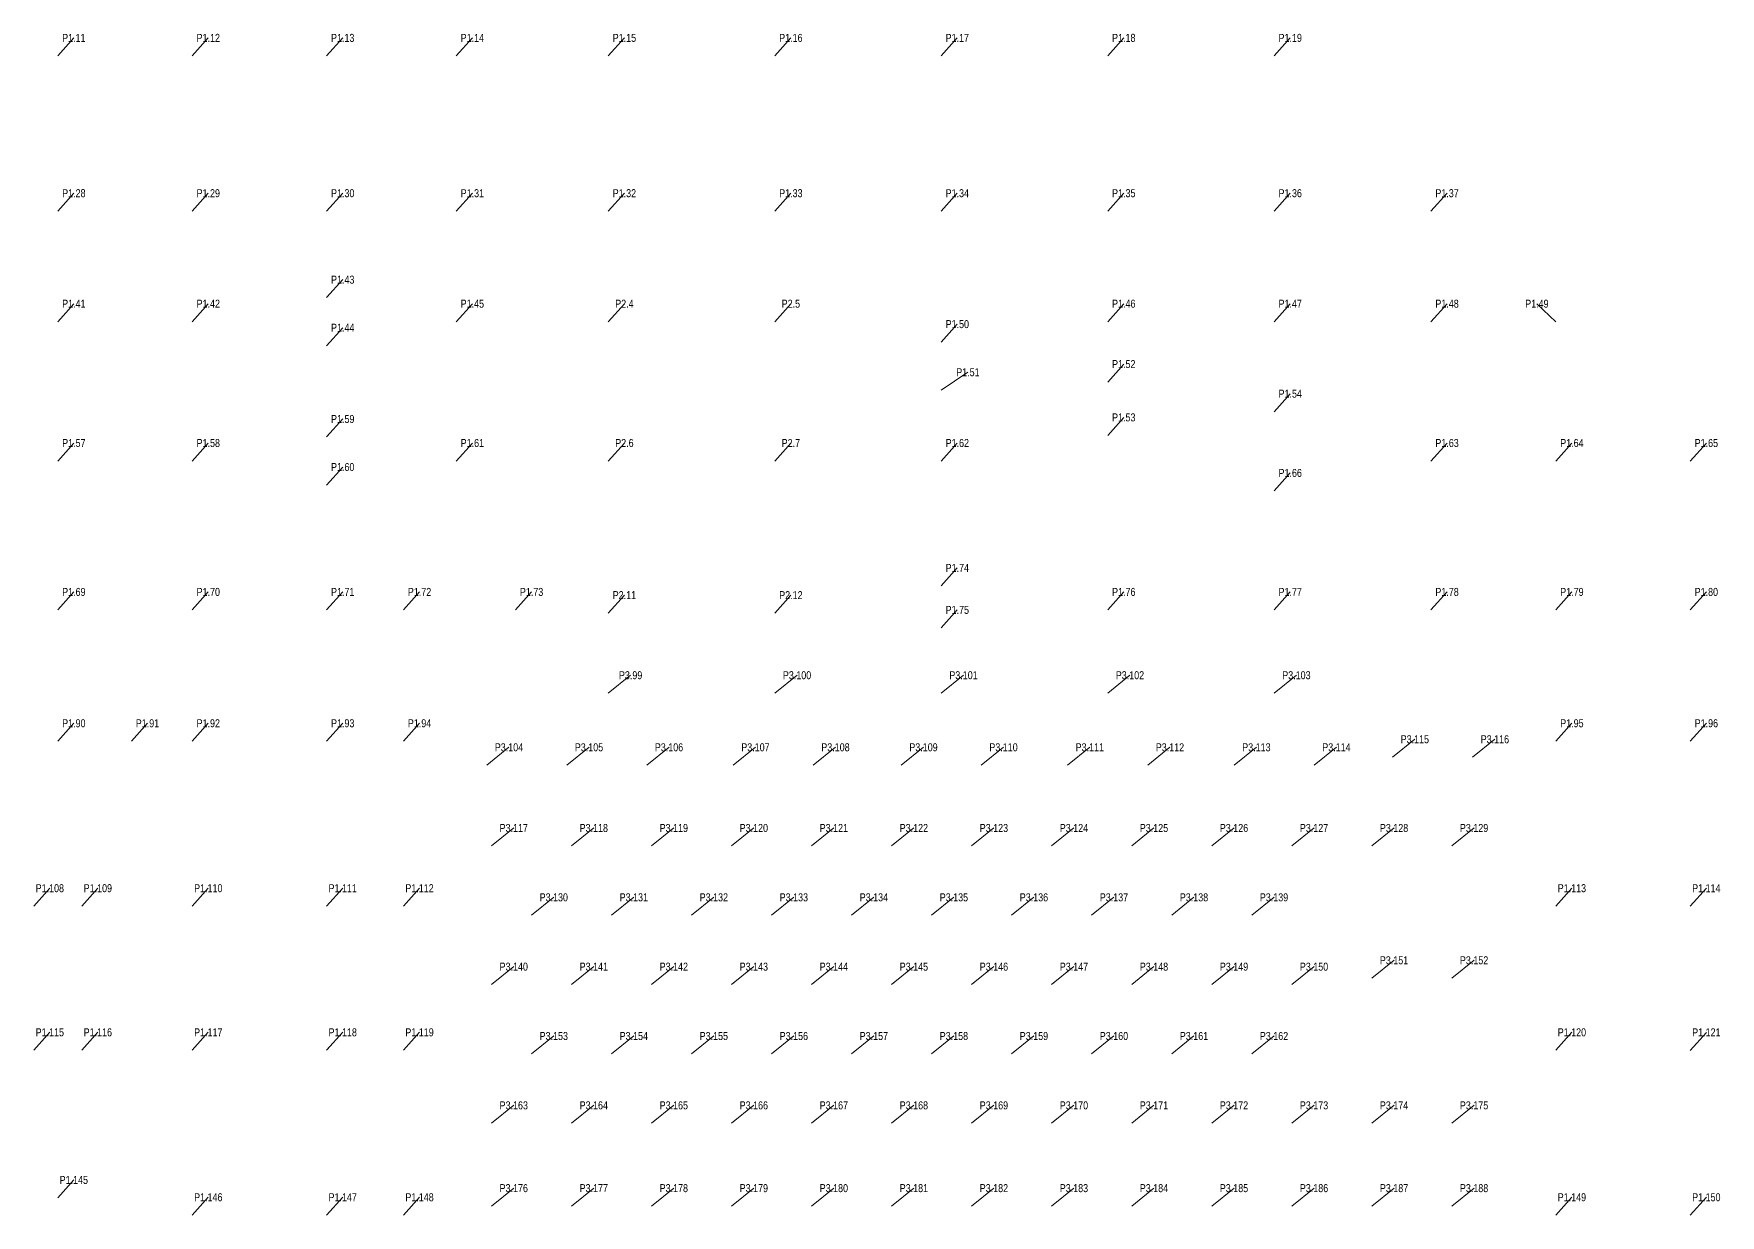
# Model space of a CAD drawing. Header units: millimetres. Extents: x -1281 to 209676, y -1281 to 87681.
# Drawn here: x 104300 to 209676, y 8900 to 82681 of the extents above; entities that cross this region are included whole.
import ezdxf
from ezdxf.enums import TextEntityAlignment as Align

# ---------------------------------------------------------------- set-up
doc = ezdxf.new("R2010")
doc.units = ezdxf.units.MM
doc.layers.get('Defpoints').update_dxf_attribs({"color": 151, "lineweight": 9})
for name, color, linetype, lineweight in [('NDC_S_ANNO', 7, 'Continuous', 20), ('NDC_S_DIM', 1, 'Continuous', 15), ('NDC_S_VN TEXT', 7, 'Continuous', 20)]:
    doc.layers.add(name, color=color, linetype=linetype, lineweight=lineweight)
doc.styles.add('ARIAL', font='arial.ttf', dxfattribs={"width": 0.8})
doc.styles.add('NDC_DIM', font='', dxfattribs={"width": 0.75})
doc.styles.get('NDC_DIM').set_extended_font_data('Dotum')
doc.dimstyles.new('NDC_dim_iso', dxfattribs={"dimtxt": 2.2, "dimasz": 1, "dimexe": 1.5, "dimexo": 2.5, "dimgap": 1, "dimtad": 1, "dimdec": 0, "dimzin": 0, "dimdsep": 46, "dimtxsty": 'NDC_DIM', "dimblk": 'DIMMARK', "dimcen": 0.09, "dimdle": 1.2, "dimclrd": 1, "dimclre": 1, "dimclrt": 3, "dimadec": 0, "dimazin": 0, "dimtfac": 1, "dimtdec": 0, "dimtix": 1, "dimtofl": 0, "dimtmove": 0, "dimatfit": 3, "dimfxl": 6, "dimfxlon": 1, "dimtolj": 1, "dimtzin": 0, "dimarcsym": 0})

# ---------------------------------------------------------------- blocks, each defined once
blk = doc.blocks.new('DIMMARK')
at = {"layer": 'NDC_S_DIM', "color": 1}
blk.add_line((-1.5, 0), (1, 0), dxfattribs=at)
at = {"layer": 'NDC_S_DIM', "color": 2, "const_width": 0.1}
blk.add_lwpolyline([(-0.42, -0.42), (0.42, 0.42)], dxfattribs=at)
blk = doc.blocks.new('*U185')
at = {"layer": 'NDC_S_ANNO', "ltscale": 0.8, "style": 'ARIAL', "width": 0.8}
blk.add_attdef('TEN', text='', height=2.5, dxfattribs=at).set_placement((5.03, 5.62), align=Align.MIDDLE_CENTER)
at = {"layer": 'NDC_S_ANNO', "ltscale": 0.8, "style": 'ARIAL', "width": 0.8, "flags": 1}
blk.add_attdef('CHU_THICH', text='', height=2.5, dxfattribs=at).set_placement((0, 0), align=Align.MIDDLE_CENTER)
at = {"layer": 'Defpoints'}
blk.add_leader([(0, 0), (5.03, 5.62)], dimstyle='NDC_dim_iso', override={"dimgap": 0.625, "dimtad": 0}, dxfattribs=at)
blk = doc.blocks.new('*U190')
at = {"layer": 'NDC_S_ANNO', "ltscale": 0.8, "style": 'ARIAL', "width": 0.8}
blk.add_attdef('TEN', text='', height=2.5, dxfattribs=at).set_placement((-5.91, 5.62), align=Align.MIDDLE_CENTER)
at = {"layer": 'NDC_S_ANNO', "ltscale": 0.8, "style": 'ARIAL', "width": 0.8, "flags": 1}
blk.add_attdef('CHU_THICH', text='', height=2.5, dxfattribs=at).set_placement((0, 0), align=Align.MIDDLE_CENTER)
at = {"layer": 'Defpoints'}
blk.add_leader([(0, 0), (-5.91, 5.62)], dimstyle='NDC_dim_iso', override={"dimgap": 0.625, "dimtad": 0}, dxfattribs=at)
blk = doc.blocks.new('*U191')
at = {"layer": 'NDC_S_ANNO', "ltscale": 0.8, "style": 'ARIAL', "width": 0.8}
blk.add_attdef('TEN', text='', height=2.5, dxfattribs=at).set_placement((8.34, 5.62), align=Align.MIDDLE_CENTER)
at = {"layer": 'NDC_S_ANNO', "ltscale": 0.8, "style": 'ARIAL', "width": 0.8, "flags": 1}
blk.add_attdef('CHU_THICH', text='', height=2.5, dxfattribs=at).set_placement((0, 0), align=Align.MIDDLE_CENTER)
at = {"layer": 'Defpoints'}
blk.add_leader([(0, 0), (8.34, 5.62)], dimstyle='NDC_dim_iso', override={"dimgap": 0.625, "dimtad": 0}, dxfattribs=at)
blk = doc.blocks.new('*U187')
at = {"layer": 'NDC_S_ANNO', "ltscale": 0.8, "style": 'ARIAL', "width": 0.8}
blk.add_attdef('TEN', text='', height=2.5, dxfattribs=at).set_placement((6.97, 5.62), align=Align.MIDDLE_CENTER)
at = {"layer": 'NDC_S_ANNO', "ltscale": 0.8, "style": 'ARIAL', "width": 0.8, "flags": 1}
blk.add_attdef('CHU_THICH', text='', height=2.5, dxfattribs=at).set_placement((0, 0), align=Align.MIDDLE_CENTER)
at = {"layer": 'Defpoints'}
blk.add_leader([(0, 0), (6.97, 5.62)], dimstyle='NDC_dim_iso', override={"dimgap": 0.625, "dimtad": 0}, dxfattribs=at)

msp = doc.modelspace()

# ---------------------------------------------------------------- block references
at = {"layer": 'NDC_S_VN TEXT', "xscale": 200, "yscale": 200, "zscale": 200}
for name, p, values in [('*U185', (105800, 81300), {'TEN': 'P1.11'}), ('*U185', (114200, 81300), {'TEN': 'P1.12'}), ('*U185', (122600, 81300), {'TEN': 'P1.13'}), ('*U185', (130700, 81300), {'TEN': 'P1.14'}), ('*U185', (140200, 81300), {'TEN': 'P1.15'}), ('*U185', (150600, 81300), {'TEN': 'P1.16'}), ('*U185', (161000, 81300), {'TEN': 'P1.17'}), ('*U185', (171400, 81300), {'TEN': 'P1.18'}), ('*U185', (181800, 81300), {'TEN': 'P1.19'}), ('*U185', (105800, 71600), {'TEN': 'P1.28'}), ('*U185', (114200, 71600), {'TEN': 'P1.29'}), ('*U185', (122600, 71600), {'TEN': 'P1.30'}), ('*U185', (130700, 71600), {'TEN': 'P1.31'}), ('*U185', (140200, 71600), {'TEN': 'P1.32'}), ('*U185', (150600, 71600), {'TEN': 'P1.33'}), ('*U185', (161000, 71600), {'TEN': 'P1.34'}), ('*U185', (171400, 71600), {'TEN': 'P1.35'}), ('*U185', (181800, 71600), {'TEN': 'P1.36'}), ('*U185', (191600, 71600), {'TEN': 'P1.37'}), ('*U185', (122600, 66200), {'TEN': 'P1.43'}), ('*U185', (105800, 64700), {'TEN': 'P1.41'}), ('*U185', (114200, 64700), {'TEN': 'P1.42'}), ('*U185', (130700, 64700), {'TEN': 'P1.45'}), ('*U185', (171400, 64700), {'TEN': 'P1.46'}), ('*U185', (181800, 64700), {'TEN': 'P1.47'}), ('*U185', (191600, 64700), {'TEN': 'P1.48'}), ('*U190', (199400, 64700), {'TEN': 'P1.49'}), ('*U185', (122600, 63200), {'TEN': 'P1.44'}), ('*U185', (161000, 63424), {'TEN': 'P1.50'}), ('*U185', (171400, 60930), {'TEN': 'P1.52'}), ('*U191', (161000, 60420), {'TEN': 'P1.51'}), ('*U185', (181800, 59080), {'TEN': 'P1.54'}), ('*U185', (122600, 57500), {'TEN': 'P1.59'}), ('*U185', (171400, 57600), {'TEN': 'P1.53'}), ('*U185', (105800, 56000), {'TEN': 'P1.57'}), ('*U185', (114200, 56000), {'TEN': 'P1.58'}), ('*U185', (130700, 56000), {'TEN': 'P1.61'}), ('*U185', (161000, 56000), {'TEN': 'P1.62'}), ('*U185', (191600, 56000), {'TEN': 'P1.63'}), ('*U185', (199400, 56000), {'TEN': 'P1.64'}), ('*U185', (207800, 56000), {'TEN': 'P1.65'}), ('*U185', (122600, 54500), {'TEN': 'P1.60'}), ('*U185', (181800, 54130), {'TEN': 'P1.66'}), ('*U185', (161000, 48200), {'TEN': 'P1.74'}), ('*U185', (105800, 46700), {'TEN': 'P1.69'}), ('*U185', (114200, 46700), {'TEN': 'P1.70'}), ('*U185', (122600, 46700), {'TEN': 'P1.71'}), ('*U185', (127400, 46700), {'TEN': 'P1.72'}), ('*U185', (134400, 46700), {'TEN': 'P1.73'}), ('*U185', (171400, 46700), {'TEN': 'P1.76'}), ('*U185', (181800, 46700), {'TEN': 'P1.77'}), ('*U185', (191600, 46700), {'TEN': 'P1.78'}), ('*U185', (199400, 46700), {'TEN': 'P1.79'}), ('*U185', (207800, 46700), {'TEN': 'P1.80'}), ('*U185', (161000, 45580), {'TEN': 'P1.75'}), ('*U185', (105800, 38500), {'TEN': 'P1.90'}), ('*U185', (110400, 38500), {'TEN': 'P1.91'}), ('*U185', (114200, 38500), {'TEN': 'P1.92'}), ('*U185', (122600, 38500), {'TEN': 'P1.93'}), ('*U185', (127400, 38500), {'TEN': 'P1.94'}), ('*U185', (199400, 38500), {'TEN': 'P1.95'}), ('*U185', (207800, 38500), {'TEN': 'P1.96'}), ('*U185', (104300, 28200), {'TEN': 'P1.108'}), ('*U185', (107300, 28200), {'TEN': 'P1.109'}), ('*U185', (114200, 28200), {'TEN': 'P1.110'}), ('*U185', (122600, 28200), {'TEN': 'P1.111'}), ('*U185', (127400, 28200), {'TEN': 'P1.112'}), ('*U185', (199400, 28200), {'TEN': 'P1.113'}), ('*U185', (207800, 28200), {'TEN': 'P1.114'}), ('*U185', (104300, 19200), {'TEN': 'P1.115'}), ('*U185', (107300, 19200), {'TEN': 'P1.116'}), ('*U185', (114200, 19200), {'TEN': 'P1.117'}), ('*U185', (122600, 19200), {'TEN': 'P1.118'}), ('*U185', (127400, 19200), {'TEN': 'P1.119'}), ('*U185', (199400, 19200), {'TEN': 'P1.120'}), ('*U185', (207800, 19198), {'TEN': 'P1.121'}), ('*U185', (105800, 9980), {'TEN': 'P1.145'}), ('*U185', (114200, 8900), {'TEN': 'P1.146'}), ('*U185', (122600, 8900), {'TEN': 'P1.147'}), ('*U185', (127400, 8900), {'TEN': 'P1.148'}), ('*U185', (199400, 8900), {'TEN': 'P1.149'}), ('*U185', (207800, 8900), {'TEN': 'P1.150'})]:
    msp.add_blockref(name, p, dxfattribs=at).add_auto_attribs(values)
at = {"layer": 'NDC_S_VN TEXT'}
ref = msp.add_blockref('*U185', (140200, 64700), dxfattribs=dict(at, xscale=200, yscale=200, zscale=200))
ref.add_attrib('TEN', 'P2.4', dxfattribs={"layer": 'NDC_S_ANNO', "color": 3, "ltscale": 0.8, "height": 500, "style": 'ARIAL', "width": 0.8}).set_placement((141207, 65823), align=Align.MIDDLE_CENTER)
ref = msp.add_blockref('*U185', (150600, 64700), dxfattribs=dict(at, xscale=200, yscale=200, zscale=200))
ref.add_attrib('TEN', 'P2.5', dxfattribs={"layer": 'NDC_S_ANNO', "color": 3, "ltscale": 0.8, "height": 500, "style": 'ARIAL', "width": 0.8}).set_placement((151607, 65823), align=Align.MIDDLE_CENTER)
ref = msp.add_blockref('*U185', (140200, 56000), dxfattribs=dict(at, xscale=200, yscale=200, zscale=200))
ref.add_attrib('TEN', 'P2.6', dxfattribs={"layer": 'NDC_S_ANNO', "color": 3, "ltscale": 0.8, "height": 500, "style": 'ARIAL', "width": 0.8}).set_placement((141207, 57123), align=Align.MIDDLE_CENTER)
ref = msp.add_blockref('*U185', (150600, 56000), dxfattribs=dict(at, xscale=200, yscale=200, zscale=200))
ref.add_attrib('TEN', 'P2.7', dxfattribs={"layer": 'NDC_S_ANNO', "color": 3, "ltscale": 0.8, "height": 500, "style": 'ARIAL', "width": 0.8}).set_placement((151607, 57123), align=Align.MIDDLE_CENTER)
ref = msp.add_blockref('*U185', (140200, 46500), dxfattribs=dict(at, xscale=200, yscale=200, zscale=200))
ref.add_attrib('TEN', 'P2.11', dxfattribs={"layer": 'NDC_S_ANNO', "color": 3, "ltscale": 0.8, "height": 500, "style": 'ARIAL', "width": 0.8}).set_placement((141207, 47623), align=Align.MIDDLE_CENTER)
ref = msp.add_blockref('*U185', (150600, 46500), dxfattribs=dict(at, xscale=200, yscale=200, zscale=200))
ref.add_attrib('TEN', 'P2.12', dxfattribs={"layer": 'NDC_S_ANNO', "color": 3, "ltscale": 0.8, "height": 500, "style": 'ARIAL', "width": 0.8}).set_placement((151607, 47623), align=Align.MIDDLE_CENTER)
ref = msp.add_blockref('*U187', (140200, 41500), dxfattribs=dict(at, xscale=200, yscale=200, zscale=200))
ref.add_attrib('TEN', 'P3.99', dxfattribs={"layer": 'NDC_S_ANNO', "color": 6, "ltscale": 0.8, "height": 500, "style": 'ARIAL', "width": 0.8}).set_placement((141593, 42623), align=Align.MIDDLE_CENTER)
ref = msp.add_blockref('*U187', (150600, 41500), dxfattribs=dict(at, xscale=200, yscale=200, zscale=200))
ref.add_attrib('TEN', 'P3.100', dxfattribs={"layer": 'NDC_S_ANNO', "color": 6, "ltscale": 0.8, "height": 500, "style": 'ARIAL', "width": 0.8}).set_placement((151993, 42623), align=Align.MIDDLE_CENTER)
ref = msp.add_blockref('*U187', (161000, 41500), dxfattribs=dict(at, xscale=200, yscale=200, zscale=200))
ref.add_attrib('TEN', 'P3.101', dxfattribs={"layer": 'NDC_S_ANNO', "color": 6, "ltscale": 0.8, "height": 500, "style": 'ARIAL', "width": 0.8}).set_placement((162393, 42623), align=Align.MIDDLE_CENTER)
ref = msp.add_blockref('*U187', (171400, 41500), dxfattribs=dict(at, xscale=200, yscale=200, zscale=200))
ref.add_attrib('TEN', 'P3.102', dxfattribs={"layer": 'NDC_S_ANNO', "color": 6, "ltscale": 0.8, "height": 500, "style": 'ARIAL', "width": 0.8}).set_placement((172793, 42623), align=Align.MIDDLE_CENTER)
ref = msp.add_blockref('*U187', (181800, 41500), dxfattribs=dict(at, xscale=200, yscale=200, zscale=200))
ref.add_attrib('TEN', 'P3.103', dxfattribs={"layer": 'NDC_S_ANNO', "color": 6, "ltscale": 0.8, "height": 500, "style": 'ARIAL', "width": 0.8}).set_placement((183193, 42623), align=Align.MIDDLE_CENTER)
ref = msp.add_blockref('*U187', (132600, 37000), dxfattribs=dict(at, xscale=200, yscale=200, zscale=200))
ref.add_attrib('TEN', 'P3.104', dxfattribs={"layer": 'NDC_S_ANNO', "color": 6, "ltscale": 0.8, "height": 500, "style": 'ARIAL', "width": 0.8}).set_placement((133993, 38123), align=Align.MIDDLE_CENTER)
ref = msp.add_blockref('*U187', (137600, 37000), dxfattribs=dict(at, xscale=200, yscale=200, zscale=200))
ref.add_attrib('TEN', 'P3.105', dxfattribs={"layer": 'NDC_S_ANNO', "color": 6, "ltscale": 0.8, "height": 500, "style": 'ARIAL', "width": 0.8}).set_placement((138993, 38123), align=Align.MIDDLE_CENTER)
ref = msp.add_blockref('*U187', (142600, 37000), dxfattribs=dict(at, xscale=200, yscale=200, zscale=200))
ref.add_attrib('TEN', 'P3.106', dxfattribs={"layer": 'NDC_S_ANNO', "color": 6, "ltscale": 0.8, "height": 500, "style": 'ARIAL', "width": 0.8}).set_placement((143993, 38123), align=Align.MIDDLE_CENTER)
ref = msp.add_blockref('*U187', (148000, 37000), dxfattribs=dict(at, xscale=200, yscale=200, zscale=200))
ref.add_attrib('TEN', 'P3.107', dxfattribs={"layer": 'NDC_S_ANNO', "color": 6, "ltscale": 0.8, "height": 500, "style": 'ARIAL', "width": 0.8}).set_placement((149393, 38123), align=Align.MIDDLE_CENTER)
ref = msp.add_blockref('*U187', (153000, 37000), dxfattribs=dict(at, xscale=200, yscale=200, zscale=200))
ref.add_attrib('TEN', 'P3.108', dxfattribs={"layer": 'NDC_S_ANNO', "color": 6, "ltscale": 0.8, "height": 500, "style": 'ARIAL', "width": 0.8}).set_placement((154393, 38123), align=Align.MIDDLE_CENTER)
ref = msp.add_blockref('*U187', (158500, 37000), dxfattribs=dict(at, xscale=200, yscale=200, zscale=200))
ref.add_attrib('TEN', 'P3.109', dxfattribs={"layer": 'NDC_S_ANNO', "color": 6, "ltscale": 0.8, "height": 500, "style": 'ARIAL', "width": 0.8}).set_placement((159893, 38123), align=Align.MIDDLE_CENTER)
ref = msp.add_blockref('*U187', (163500, 37000), dxfattribs=dict(at, xscale=200, yscale=200, zscale=200))
ref.add_attrib('TEN', 'P3.110', dxfattribs={"layer": 'NDC_S_ANNO', "color": 6, "ltscale": 0.8, "height": 500, "style": 'ARIAL', "width": 0.8}).set_placement((164893, 38123), align=Align.MIDDLE_CENTER)
ref = msp.add_blockref('*U187', (168890, 37000), dxfattribs=dict(at, xscale=200, yscale=200, zscale=200))
ref.add_attrib('TEN', 'P3.111', dxfattribs={"layer": 'NDC_S_ANNO', "color": 6, "ltscale": 0.8, "height": 500, "style": 'ARIAL', "width": 0.8}).set_placement((170283, 38123), align=Align.MIDDLE_CENTER)
ref = msp.add_blockref('*U187', (173900, 37000), dxfattribs=dict(at, xscale=200, yscale=200, zscale=200))
ref.add_attrib('TEN', 'P3.112', dxfattribs={"layer": 'NDC_S_ANNO', "color": 6, "ltscale": 0.8, "height": 500, "style": 'ARIAL', "width": 0.8}).set_placement((175293, 38123), align=Align.MIDDLE_CENTER)
ref = msp.add_blockref('*U187', (179300, 37000), dxfattribs=dict(at, xscale=200, yscale=200, zscale=200))
ref.add_attrib('TEN', 'P3.113', dxfattribs={"layer": 'NDC_S_ANNO', "color": 6, "ltscale": 0.8, "height": 500, "style": 'ARIAL', "width": 0.8}).set_placement((180693, 38123), align=Align.MIDDLE_CENTER)
ref = msp.add_blockref('*U187', (184300, 37000), dxfattribs=dict(at, xscale=200, yscale=200, zscale=200))
ref.add_attrib('TEN', 'P3.114', dxfattribs={"layer": 'NDC_S_ANNO', "color": 6, "ltscale": 0.8, "height": 500, "style": 'ARIAL', "width": 0.8}).set_placement((185693, 38123), align=Align.MIDDLE_CENTER)
ref = msp.add_blockref('*U187', (189200, 37500), dxfattribs=dict(at, xscale=200, yscale=200, zscale=200))
ref.add_attrib('TEN', 'P3.115', dxfattribs={"layer": 'NDC_S_ANNO', "color": 6, "ltscale": 0.8, "height": 500, "style": 'ARIAL', "width": 0.8}).set_placement((190593, 38623), align=Align.MIDDLE_CENTER)
ref = msp.add_blockref('*U187', (194200, 37500), dxfattribs=dict(at, xscale=200, yscale=200, zscale=200))
ref.add_attrib('TEN', 'P3.116', dxfattribs={"layer": 'NDC_S_ANNO', "color": 6, "ltscale": 0.8, "height": 500, "style": 'ARIAL', "width": 0.8}).set_placement((195593, 38623), align=Align.MIDDLE_CENTER)
ref = msp.add_blockref('*U187', (132900, 31960), dxfattribs=dict(at, xscale=200, yscale=200, zscale=200))
ref.add_attrib('TEN', 'P3.117', dxfattribs={"layer": 'NDC_S_ANNO', "color": 6, "ltscale": 0.8, "height": 500, "style": 'ARIAL', "width": 0.8}).set_placement((134293, 33083), align=Align.MIDDLE_CENTER)
ref = msp.add_blockref('*U187', (137900, 31960), dxfattribs=dict(at, xscale=200, yscale=200, zscale=200))
ref.add_attrib('TEN', 'P3.118', dxfattribs={"layer": 'NDC_S_ANNO', "color": 6, "ltscale": 0.8, "height": 500, "style": 'ARIAL', "width": 0.8}).set_placement((139293, 33083), align=Align.MIDDLE_CENTER)
ref = msp.add_blockref('*U187', (142900, 31960), dxfattribs=dict(at, xscale=200, yscale=200, zscale=200))
ref.add_attrib('TEN', 'P3.119', dxfattribs={"layer": 'NDC_S_ANNO', "color": 6, "ltscale": 0.8, "height": 500, "style": 'ARIAL', "width": 0.8}).set_placement((144293, 33083), align=Align.MIDDLE_CENTER)
ref = msp.add_blockref('*U187', (147900, 31960), dxfattribs=dict(at, xscale=200, yscale=200, zscale=200))
ref.add_attrib('TEN', 'P3.120', dxfattribs={"layer": 'NDC_S_ANNO', "color": 6, "ltscale": 0.8, "height": 500, "style": 'ARIAL', "width": 0.8}).set_placement((149293, 33083), align=Align.MIDDLE_CENTER)
ref = msp.add_blockref('*U187', (152900, 31960), dxfattribs=dict(at, xscale=200, yscale=200, zscale=200))
ref.add_attrib('TEN', 'P3.121', dxfattribs={"layer": 'NDC_S_ANNO', "color": 6, "ltscale": 0.8, "height": 500, "style": 'ARIAL', "width": 0.8}).set_placement((154293, 33083), align=Align.MIDDLE_CENTER)
ref = msp.add_blockref('*U187', (157900, 31960), dxfattribs=dict(at, xscale=200, yscale=200, zscale=200))
ref.add_attrib('TEN', 'P3.122', dxfattribs={"layer": 'NDC_S_ANNO', "color": 6, "ltscale": 0.8, "height": 500, "style": 'ARIAL', "width": 0.8}).set_placement((159293, 33083), align=Align.MIDDLE_CENTER)
ref = msp.add_blockref('*U187', (162900, 31960), dxfattribs=dict(at, xscale=200, yscale=200, zscale=200))
ref.add_attrib('TEN', 'P3.123', dxfattribs={"layer": 'NDC_S_ANNO', "color": 6, "ltscale": 0.8, "height": 500, "style": 'ARIAL', "width": 0.8}).set_placement((164293, 33083), align=Align.MIDDLE_CENTER)
ref = msp.add_blockref('*U187', (167900, 31960), dxfattribs=dict(at, xscale=200, yscale=200, zscale=200))
ref.add_attrib('TEN', 'P3.124', dxfattribs={"layer": 'NDC_S_ANNO', "color": 6, "ltscale": 0.8, "height": 500, "style": 'ARIAL', "width": 0.8}).set_placement((169293, 33083), align=Align.MIDDLE_CENTER)
ref = msp.add_blockref('*U187', (172900, 31960), dxfattribs=dict(at, xscale=200, yscale=200, zscale=200))
ref.add_attrib('TEN', 'P3.125', dxfattribs={"layer": 'NDC_S_ANNO', "color": 6, "ltscale": 0.8, "height": 500, "style": 'ARIAL', "width": 0.8}).set_placement((174293, 33083), align=Align.MIDDLE_CENTER)
ref = msp.add_blockref('*U187', (177900, 31960), dxfattribs=dict(at, xscale=200, yscale=200, zscale=200))
ref.add_attrib('TEN', 'P3.126', dxfattribs={"layer": 'NDC_S_ANNO', "color": 6, "ltscale": 0.8, "height": 500, "style": 'ARIAL', "width": 0.8}).set_placement((179293, 33083), align=Align.MIDDLE_CENTER)
ref = msp.add_blockref('*U187', (182900, 31960), dxfattribs=dict(at, xscale=200, yscale=200, zscale=200))
ref.add_attrib('TEN', 'P3.127', dxfattribs={"layer": 'NDC_S_ANNO', "color": 6, "ltscale": 0.8, "height": 500, "style": 'ARIAL', "width": 0.8}).set_placement((184293, 33083), align=Align.MIDDLE_CENTER)
ref = msp.add_blockref('*U187', (187900, 31960), dxfattribs=dict(at, xscale=200, yscale=200, zscale=200))
ref.add_attrib('TEN', 'P3.128', dxfattribs={"layer": 'NDC_S_ANNO', "color": 6, "ltscale": 0.8, "height": 500, "style": 'ARIAL', "width": 0.8}).set_placement((189293, 33083), align=Align.MIDDLE_CENTER)
ref = msp.add_blockref('*U187', (192900, 31960), dxfattribs=dict(at, xscale=200, yscale=200, zscale=200))
ref.add_attrib('TEN', 'P3.129', dxfattribs={"layer": 'NDC_S_ANNO', "color": 6, "ltscale": 0.8, "height": 500, "style": 'ARIAL', "width": 0.8}).set_placement((194293, 33083), align=Align.MIDDLE_CENTER)
ref = msp.add_blockref('*U187', (135400, 27630), dxfattribs=dict(at, xscale=200, yscale=200, zscale=200))
ref.add_attrib('TEN', 'P3.130', dxfattribs={"layer": 'NDC_S_ANNO', "color": 6, "ltscale": 0.8, "height": 500, "style": 'ARIAL', "width": 0.8}).set_placement((136793, 28753), align=Align.MIDDLE_CENTER)
ref = msp.add_blockref('*U187', (140400, 27630), dxfattribs=dict(at, xscale=200, yscale=200, zscale=200))
ref.add_attrib('TEN', 'P3.131', dxfattribs={"layer": 'NDC_S_ANNO', "color": 6, "ltscale": 0.8, "height": 500, "style": 'ARIAL', "width": 0.8}).set_placement((141793, 28753), align=Align.MIDDLE_CENTER)
ref = msp.add_blockref('*U187', (145400, 27630), dxfattribs=dict(at, xscale=200, yscale=200, zscale=200))
ref.add_attrib('TEN', 'P3.132', dxfattribs={"layer": 'NDC_S_ANNO', "color": 6, "ltscale": 0.8, "height": 500, "style": 'ARIAL', "width": 0.8}).set_placement((146793, 28753), align=Align.MIDDLE_CENTER)
ref = msp.add_blockref('*U187', (150400, 27630), dxfattribs=dict(at, xscale=200, yscale=200, zscale=200))
ref.add_attrib('TEN', 'P3.133', dxfattribs={"layer": 'NDC_S_ANNO', "color": 6, "ltscale": 0.8, "height": 500, "style": 'ARIAL', "width": 0.8}).set_placement((151793, 28753), align=Align.MIDDLE_CENTER)
ref = msp.add_blockref('*U187', (155400, 27630), dxfattribs=dict(at, xscale=200, yscale=200, zscale=200))
ref.add_attrib('TEN', 'P3.134', dxfattribs={"layer": 'NDC_S_ANNO', "color": 6, "ltscale": 0.8, "height": 500, "style": 'ARIAL', "width": 0.8}).set_placement((156793, 28753), align=Align.MIDDLE_CENTER)
ref = msp.add_blockref('*U187', (160400, 27630), dxfattribs=dict(at, xscale=200, yscale=200, zscale=200))
ref.add_attrib('TEN', 'P3.135', dxfattribs={"layer": 'NDC_S_ANNO', "color": 6, "ltscale": 0.8, "height": 500, "style": 'ARIAL', "width": 0.8}).set_placement((161793, 28753), align=Align.MIDDLE_CENTER)
ref = msp.add_blockref('*U187', (165400, 27630), dxfattribs=dict(at, xscale=200, yscale=200, zscale=200))
ref.add_attrib('TEN', 'P3.136', dxfattribs={"layer": 'NDC_S_ANNO', "color": 6, "ltscale": 0.8, "height": 500, "style": 'ARIAL', "width": 0.8}).set_placement((166793, 28753), align=Align.MIDDLE_CENTER)
ref = msp.add_blockref('*U187', (170400, 27630), dxfattribs=dict(at, xscale=200, yscale=200, zscale=200))
ref.add_attrib('TEN', 'P3.137', dxfattribs={"layer": 'NDC_S_ANNO', "color": 6, "ltscale": 0.8, "height": 500, "style": 'ARIAL', "width": 0.8}).set_placement((171793, 28753), align=Align.MIDDLE_CENTER)
ref = msp.add_blockref('*U187', (175400, 27630), dxfattribs=dict(at, xscale=200, yscale=200, zscale=200))
ref.add_attrib('TEN', 'P3.138', dxfattribs={"layer": 'NDC_S_ANNO', "color": 6, "ltscale": 0.8, "height": 500, "style": 'ARIAL', "width": 0.8}).set_placement((176793, 28753), align=Align.MIDDLE_CENTER)
ref = msp.add_blockref('*U187', (180400, 27630), dxfattribs=dict(at, xscale=200, yscale=200, zscale=200))
ref.add_attrib('TEN', 'P3.139', dxfattribs={"layer": 'NDC_S_ANNO', "color": 6, "ltscale": 0.8, "height": 500, "style": 'ARIAL', "width": 0.8}).set_placement((181793, 28753), align=Align.MIDDLE_CENTER)
ref = msp.add_blockref('*U187', (132900, 23300), dxfattribs=dict(at, xscale=200, yscale=200, zscale=200))
ref.add_attrib('TEN', 'P3.140', dxfattribs={"layer": 'NDC_S_ANNO', "color": 6, "ltscale": 0.8, "height": 500, "style": 'ARIAL', "width": 0.8}).set_placement((134293, 24423), align=Align.MIDDLE_CENTER)
ref = msp.add_blockref('*U187', (137900, 23300), dxfattribs=dict(at, xscale=200, yscale=200, zscale=200))
ref.add_attrib('TEN', 'P3.141', dxfattribs={"layer": 'NDC_S_ANNO', "color": 6, "ltscale": 0.8, "height": 500, "style": 'ARIAL', "width": 0.8}).set_placement((139293, 24423), align=Align.MIDDLE_CENTER)
ref = msp.add_blockref('*U187', (142900, 23300), dxfattribs=dict(at, xscale=200, yscale=200, zscale=200))
ref.add_attrib('TEN', 'P3.142', dxfattribs={"layer": 'NDC_S_ANNO', "color": 6, "ltscale": 0.8, "height": 500, "style": 'ARIAL', "width": 0.8}).set_placement((144293, 24423), align=Align.MIDDLE_CENTER)
ref = msp.add_blockref('*U187', (147900, 23300), dxfattribs=dict(at, xscale=200, yscale=200, zscale=200))
ref.add_attrib('TEN', 'P3.143', dxfattribs={"layer": 'NDC_S_ANNO', "color": 6, "ltscale": 0.8, "height": 500, "style": 'ARIAL', "width": 0.8}).set_placement((149293, 24423), align=Align.MIDDLE_CENTER)
ref = msp.add_blockref('*U187', (152900, 23300), dxfattribs=dict(at, xscale=200, yscale=200, zscale=200))
ref.add_attrib('TEN', 'P3.144', dxfattribs={"layer": 'NDC_S_ANNO', "color": 6, "ltscale": 0.8, "height": 500, "style": 'ARIAL', "width": 0.8}).set_placement((154293, 24423), align=Align.MIDDLE_CENTER)
ref = msp.add_blockref('*U187', (157900, 23300), dxfattribs=dict(at, xscale=200, yscale=200, zscale=200))
ref.add_attrib('TEN', 'P3.145', dxfattribs={"layer": 'NDC_S_ANNO', "color": 6, "ltscale": 0.8, "height": 500, "style": 'ARIAL', "width": 0.8}).set_placement((159293, 24423), align=Align.MIDDLE_CENTER)
ref = msp.add_blockref('*U187', (162900, 23300), dxfattribs=dict(at, xscale=200, yscale=200, zscale=200))
ref.add_attrib('TEN', 'P3.146', dxfattribs={"layer": 'NDC_S_ANNO', "color": 6, "ltscale": 0.8, "height": 500, "style": 'ARIAL', "width": 0.8}).set_placement((164293, 24423), align=Align.MIDDLE_CENTER)
ref = msp.add_blockref('*U187', (167900, 23300), dxfattribs=dict(at, xscale=200, yscale=200, zscale=200))
ref.add_attrib('TEN', 'P3.147', dxfattribs={"layer": 'NDC_S_ANNO', "color": 6, "ltscale": 0.8, "height": 500, "style": 'ARIAL', "width": 0.8}).set_placement((169293, 24423), align=Align.MIDDLE_CENTER)
ref = msp.add_blockref('*U187', (172900, 23300), dxfattribs=dict(at, xscale=200, yscale=200, zscale=200))
ref.add_attrib('TEN', 'P3.148', dxfattribs={"layer": 'NDC_S_ANNO', "color": 6, "ltscale": 0.8, "height": 500, "style": 'ARIAL', "width": 0.8}).set_placement((174293, 24423), align=Align.MIDDLE_CENTER)
ref = msp.add_blockref('*U187', (177900, 23300), dxfattribs=dict(at, xscale=200, yscale=200, zscale=200))
ref.add_attrib('TEN', 'P3.149', dxfattribs={"layer": 'NDC_S_ANNO', "color": 6, "ltscale": 0.8, "height": 500, "style": 'ARIAL', "width": 0.8}).set_placement((179293, 24423), align=Align.MIDDLE_CENTER)
ref = msp.add_blockref('*U187', (182900, 23300), dxfattribs=dict(at, xscale=200, yscale=200, zscale=200))
ref.add_attrib('TEN', 'P3.150', dxfattribs={"layer": 'NDC_S_ANNO', "color": 6, "ltscale": 0.8, "height": 500, "style": 'ARIAL', "width": 0.8}).set_placement((184293, 24423), align=Align.MIDDLE_CENTER)
ref = msp.add_blockref('*U187', (187900, 23700), dxfattribs=dict(at, xscale=200, yscale=200, zscale=200))
ref.add_attrib('TEN', 'P3.151', dxfattribs={"layer": 'NDC_S_ANNO', "color": 6, "ltscale": 0.8, "height": 500, "style": 'ARIAL', "width": 0.8}).set_placement((189293, 24823), align=Align.MIDDLE_CENTER)
ref = msp.add_blockref('*U187', (192900, 23700), dxfattribs=dict(at, xscale=200, yscale=200, zscale=200))
ref.add_attrib('TEN', 'P3.152', dxfattribs={"layer": 'NDC_S_ANNO', "color": 6, "ltscale": 0.8, "height": 500, "style": 'ARIAL', "width": 0.8}).set_placement((194293, 24823), align=Align.MIDDLE_CENTER)
ref = msp.add_blockref('*U187', (135400, 18970), dxfattribs=dict(at, xscale=200, yscale=200, zscale=200))
ref.add_attrib('TEN', 'P3.153', dxfattribs={"layer": 'NDC_S_ANNO', "color": 6, "ltscale": 0.8, "height": 500, "style": 'ARIAL', "width": 0.8}).set_placement((136793, 20093), align=Align.MIDDLE_CENTER)
ref = msp.add_blockref('*U187', (140400, 18970), dxfattribs=dict(at, xscale=200, yscale=200, zscale=200))
ref.add_attrib('TEN', 'P3.154', dxfattribs={"layer": 'NDC_S_ANNO', "color": 6, "ltscale": 0.8, "height": 500, "style": 'ARIAL', "width": 0.8}).set_placement((141793, 20093), align=Align.MIDDLE_CENTER)
ref = msp.add_blockref('*U187', (145400, 18970), dxfattribs=dict(at, xscale=200, yscale=200, zscale=200))
ref.add_attrib('TEN', 'P3.155', dxfattribs={"layer": 'NDC_S_ANNO', "color": 6, "ltscale": 0.8, "height": 500, "style": 'ARIAL', "width": 0.8}).set_placement((146793, 20093), align=Align.MIDDLE_CENTER)
ref = msp.add_blockref('*U187', (150400, 18970), dxfattribs=dict(at, xscale=200, yscale=200, zscale=200))
ref.add_attrib('TEN', 'P3.156', dxfattribs={"layer": 'NDC_S_ANNO', "color": 6, "ltscale": 0.8, "height": 500, "style": 'ARIAL', "width": 0.8}).set_placement((151793, 20093), align=Align.MIDDLE_CENTER)
ref = msp.add_blockref('*U187', (155400, 18970), dxfattribs=dict(at, xscale=200, yscale=200, zscale=200))
ref.add_attrib('TEN', 'P3.157', dxfattribs={"layer": 'NDC_S_ANNO', "color": 6, "ltscale": 0.8, "height": 500, "style": 'ARIAL', "width": 0.8}).set_placement((156793, 20093), align=Align.MIDDLE_CENTER)
ref = msp.add_blockref('*U187', (160400, 18970), dxfattribs=dict(at, xscale=200, yscale=200, zscale=200))
ref.add_attrib('TEN', 'P3.158', dxfattribs={"layer": 'NDC_S_ANNO', "color": 6, "ltscale": 0.8, "height": 500, "style": 'ARIAL', "width": 0.8}).set_placement((161793, 20093), align=Align.MIDDLE_CENTER)
ref = msp.add_blockref('*U187', (165400, 18970), dxfattribs=dict(at, xscale=200, yscale=200, zscale=200))
ref.add_attrib('TEN', 'P3.159', dxfattribs={"layer": 'NDC_S_ANNO', "color": 6, "ltscale": 0.8, "height": 500, "style": 'ARIAL', "width": 0.8}).set_placement((166793, 20093), align=Align.MIDDLE_CENTER)
ref = msp.add_blockref('*U187', (170400, 18970), dxfattribs=dict(at, xscale=200, yscale=200, zscale=200))
ref.add_attrib('TEN', 'P3.160', dxfattribs={"layer": 'NDC_S_ANNO', "color": 6, "ltscale": 0.8, "height": 500, "style": 'ARIAL', "width": 0.8}).set_placement((171793, 20093), align=Align.MIDDLE_CENTER)
ref = msp.add_blockref('*U187', (175400, 18970), dxfattribs=dict(at, xscale=200, yscale=200, zscale=200))
ref.add_attrib('TEN', 'P3.161', dxfattribs={"layer": 'NDC_S_ANNO', "color": 6, "ltscale": 0.8, "height": 500, "style": 'ARIAL', "width": 0.8}).set_placement((176793, 20093), align=Align.MIDDLE_CENTER)
ref = msp.add_blockref('*U187', (180400, 18970), dxfattribs=dict(at, xscale=200, yscale=200, zscale=200))
ref.add_attrib('TEN', 'P3.162', dxfattribs={"layer": 'NDC_S_ANNO', "color": 6, "ltscale": 0.8, "height": 500, "style": 'ARIAL', "width": 0.8}).set_placement((181793, 20093), align=Align.MIDDLE_CENTER)
ref = msp.add_blockref('*U187', (132900, 14640), dxfattribs=dict(at, xscale=200, yscale=200, zscale=200))
ref.add_attrib('TEN', 'P3.163', dxfattribs={"layer": 'NDC_S_ANNO', "color": 6, "ltscale": 0.8, "height": 500, "style": 'ARIAL', "width": 0.8}).set_placement((134293, 15763), align=Align.MIDDLE_CENTER)
ref = msp.add_blockref('*U187', (137900, 14640), dxfattribs=dict(at, xscale=200, yscale=200, zscale=200))
ref.add_attrib('TEN', 'P3.164', dxfattribs={"layer": 'NDC_S_ANNO', "color": 6, "ltscale": 0.8, "height": 500, "style": 'ARIAL', "width": 0.8}).set_placement((139293, 15763), align=Align.MIDDLE_CENTER)
ref = msp.add_blockref('*U187', (142900, 14640), dxfattribs=dict(at, xscale=200, yscale=200, zscale=200))
ref.add_attrib('TEN', 'P3.165', dxfattribs={"layer": 'NDC_S_ANNO', "color": 6, "ltscale": 0.8, "height": 500, "style": 'ARIAL', "width": 0.8}).set_placement((144293, 15763), align=Align.MIDDLE_CENTER)
ref = msp.add_blockref('*U187', (147900, 14640), dxfattribs=dict(at, xscale=200, yscale=200, zscale=200))
ref.add_attrib('TEN', 'P3.166', dxfattribs={"layer": 'NDC_S_ANNO', "color": 6, "ltscale": 0.8, "height": 500, "style": 'ARIAL', "width": 0.8}).set_placement((149293, 15763), align=Align.MIDDLE_CENTER)
ref = msp.add_blockref('*U187', (152900, 14640), dxfattribs=dict(at, xscale=200, yscale=200, zscale=200))
ref.add_attrib('TEN', 'P3.167', dxfattribs={"layer": 'NDC_S_ANNO', "color": 6, "ltscale": 0.8, "height": 500, "style": 'ARIAL', "width": 0.8}).set_placement((154293, 15763), align=Align.MIDDLE_CENTER)
ref = msp.add_blockref('*U187', (157900, 14640), dxfattribs=dict(at, xscale=200, yscale=200, zscale=200))
ref.add_attrib('TEN', 'P3.168', dxfattribs={"layer": 'NDC_S_ANNO', "color": 6, "ltscale": 0.8, "height": 500, "style": 'ARIAL', "width": 0.8}).set_placement((159293, 15763), align=Align.MIDDLE_CENTER)
ref = msp.add_blockref('*U187', (162900, 14640), dxfattribs=dict(at, xscale=200, yscale=200, zscale=200))
ref.add_attrib('TEN', 'P3.169', dxfattribs={"layer": 'NDC_S_ANNO', "color": 6, "ltscale": 0.8, "height": 500, "style": 'ARIAL', "width": 0.8}).set_placement((164293, 15763), align=Align.MIDDLE_CENTER)
ref = msp.add_blockref('*U187', (167900, 14640), dxfattribs=dict(at, xscale=200, yscale=200, zscale=200))
ref.add_attrib('TEN', 'P3.170', dxfattribs={"layer": 'NDC_S_ANNO', "color": 6, "ltscale": 0.8, "height": 500, "style": 'ARIAL', "width": 0.8}).set_placement((169293, 15763), align=Align.MIDDLE_CENTER)
ref = msp.add_blockref('*U187', (172900, 14640), dxfattribs=dict(at, xscale=200, yscale=200, zscale=200))
ref.add_attrib('TEN', 'P3.171', dxfattribs={"layer": 'NDC_S_ANNO', "color": 6, "ltscale": 0.8, "height": 500, "style": 'ARIAL', "width": 0.8}).set_placement((174293, 15763), align=Align.MIDDLE_CENTER)
ref = msp.add_blockref('*U187', (177900, 14640), dxfattribs=dict(at, xscale=200, yscale=200, zscale=200))
ref.add_attrib('TEN', 'P3.172', dxfattribs={"layer": 'NDC_S_ANNO', "color": 6, "ltscale": 0.8, "height": 500, "style": 'ARIAL', "width": 0.8}).set_placement((179293, 15763), align=Align.MIDDLE_CENTER)
ref = msp.add_blockref('*U187', (182900, 14640), dxfattribs=dict(at, xscale=200, yscale=200, zscale=200))
ref.add_attrib('TEN', 'P3.173', dxfattribs={"layer": 'NDC_S_ANNO', "color": 6, "ltscale": 0.8, "height": 500, "style": 'ARIAL', "width": 0.8}).set_placement((184293, 15763), align=Align.MIDDLE_CENTER)
ref = msp.add_blockref('*U187', (187900, 14640), dxfattribs=dict(at, xscale=200, yscale=200, zscale=200))
ref.add_attrib('TEN', 'P3.174', dxfattribs={"layer": 'NDC_S_ANNO', "color": 6, "ltscale": 0.8, "height": 500, "style": 'ARIAL', "width": 0.8}).set_placement((189293, 15763), align=Align.MIDDLE_CENTER)
ref = msp.add_blockref('*U187', (192900, 14640), dxfattribs=dict(at, xscale=200, yscale=200, zscale=200))
ref.add_attrib('TEN', 'P3.175', dxfattribs={"layer": 'NDC_S_ANNO', "color": 6, "ltscale": 0.8, "height": 500, "style": 'ARIAL', "width": 0.8}).set_placement((194293, 15763), align=Align.MIDDLE_CENTER)
ref = msp.add_blockref('*U187', (132900, 9470), dxfattribs=dict(at, xscale=200, yscale=200, zscale=200))
ref.add_attrib('TEN', 'P3.176', dxfattribs={"layer": 'NDC_S_ANNO', "color": 6, "ltscale": 0.8, "height": 500, "style": 'ARIAL', "width": 0.8}).set_placement((134293, 10593), align=Align.MIDDLE_CENTER)
ref = msp.add_blockref('*U187', (137900, 9470), dxfattribs=dict(at, xscale=200, yscale=200, zscale=200))
ref.add_attrib('TEN', 'P3.177', dxfattribs={"layer": 'NDC_S_ANNO', "color": 6, "ltscale": 0.8, "height": 500, "style": 'ARIAL', "width": 0.8}).set_placement((139293, 10593), align=Align.MIDDLE_CENTER)
ref = msp.add_blockref('*U187', (142900, 9470), dxfattribs=dict(at, xscale=200, yscale=200, zscale=200))
ref.add_attrib('TEN', 'P3.178', dxfattribs={"layer": 'NDC_S_ANNO', "color": 6, "ltscale": 0.8, "height": 500, "style": 'ARIAL', "width": 0.8}).set_placement((144293, 10593), align=Align.MIDDLE_CENTER)
ref = msp.add_blockref('*U187', (147900, 9470), dxfattribs=dict(at, xscale=200, yscale=200, zscale=200))
ref.add_attrib('TEN', 'P3.179', dxfattribs={"layer": 'NDC_S_ANNO', "color": 6, "ltscale": 0.8, "height": 500, "style": 'ARIAL', "width": 0.8}).set_placement((149293, 10593), align=Align.MIDDLE_CENTER)
ref = msp.add_blockref('*U187', (152900, 9470), dxfattribs=dict(at, xscale=200, yscale=200, zscale=200))
ref.add_attrib('TEN', 'P3.180', dxfattribs={"layer": 'NDC_S_ANNO', "color": 6, "ltscale": 0.8, "height": 500, "style": 'ARIAL', "width": 0.8}).set_placement((154293, 10593), align=Align.MIDDLE_CENTER)
ref = msp.add_blockref('*U187', (157900, 9470), dxfattribs=dict(at, xscale=200, yscale=200, zscale=200))
ref.add_attrib('TEN', 'P3.181', dxfattribs={"layer": 'NDC_S_ANNO', "color": 6, "ltscale": 0.8, "height": 500, "style": 'ARIAL', "width": 0.8}).set_placement((159293, 10593), align=Align.MIDDLE_CENTER)
ref = msp.add_blockref('*U187', (162900, 9470), dxfattribs=dict(at, xscale=200, yscale=200, zscale=200))
ref.add_attrib('TEN', 'P3.182', dxfattribs={"layer": 'NDC_S_ANNO', "color": 6, "ltscale": 0.8, "height": 500, "style": 'ARIAL', "width": 0.8}).set_placement((164293, 10593), align=Align.MIDDLE_CENTER)
ref = msp.add_blockref('*U187', (167900, 9470), dxfattribs=dict(at, xscale=200, yscale=200, zscale=200))
ref.add_attrib('TEN', 'P3.183', dxfattribs={"layer": 'NDC_S_ANNO', "color": 6, "ltscale": 0.8, "height": 500, "style": 'ARIAL', "width": 0.8}).set_placement((169293, 10593), align=Align.MIDDLE_CENTER)
ref = msp.add_blockref('*U187', (172900, 9470), dxfattribs=dict(at, xscale=200, yscale=200, zscale=200))
ref.add_attrib('TEN', 'P3.184', dxfattribs={"layer": 'NDC_S_ANNO', "color": 6, "ltscale": 0.8, "height": 500, "style": 'ARIAL', "width": 0.8}).set_placement((174293, 10593), align=Align.MIDDLE_CENTER)
ref = msp.add_blockref('*U187', (177900, 9470), dxfattribs=dict(at, xscale=200, yscale=200, zscale=200))
ref.add_attrib('TEN', 'P3.185', dxfattribs={"layer": 'NDC_S_ANNO', "color": 6, "ltscale": 0.8, "height": 500, "style": 'ARIAL', "width": 0.8}).set_placement((179293, 10593), align=Align.MIDDLE_CENTER)
ref = msp.add_blockref('*U187', (182900, 9470), dxfattribs=dict(at, xscale=200, yscale=200, zscale=200))
ref.add_attrib('TEN', 'P3.186', dxfattribs={"layer": 'NDC_S_ANNO', "color": 6, "ltscale": 0.8, "height": 500, "style": 'ARIAL', "width": 0.8}).set_placement((184293, 10593), align=Align.MIDDLE_CENTER)
ref = msp.add_blockref('*U187', (187900, 9470), dxfattribs=dict(at, xscale=200, yscale=200, zscale=200))
ref.add_attrib('TEN', 'P3.187', dxfattribs={"layer": 'NDC_S_ANNO', "color": 6, "ltscale": 0.8, "height": 500, "style": 'ARIAL', "width": 0.8}).set_placement((189293, 10593), align=Align.MIDDLE_CENTER)
ref = msp.add_blockref('*U187', (192900, 9470), dxfattribs=dict(at, xscale=200, yscale=200, zscale=200))
ref.add_attrib('TEN', 'P3.188', dxfattribs={"layer": 'NDC_S_ANNO', "color": 6, "ltscale": 0.8, "height": 500, "style": 'ARIAL', "width": 0.8}).set_placement((194293, 10593), align=Align.MIDDLE_CENTER)

doc.saveas('drawing.dxf')
